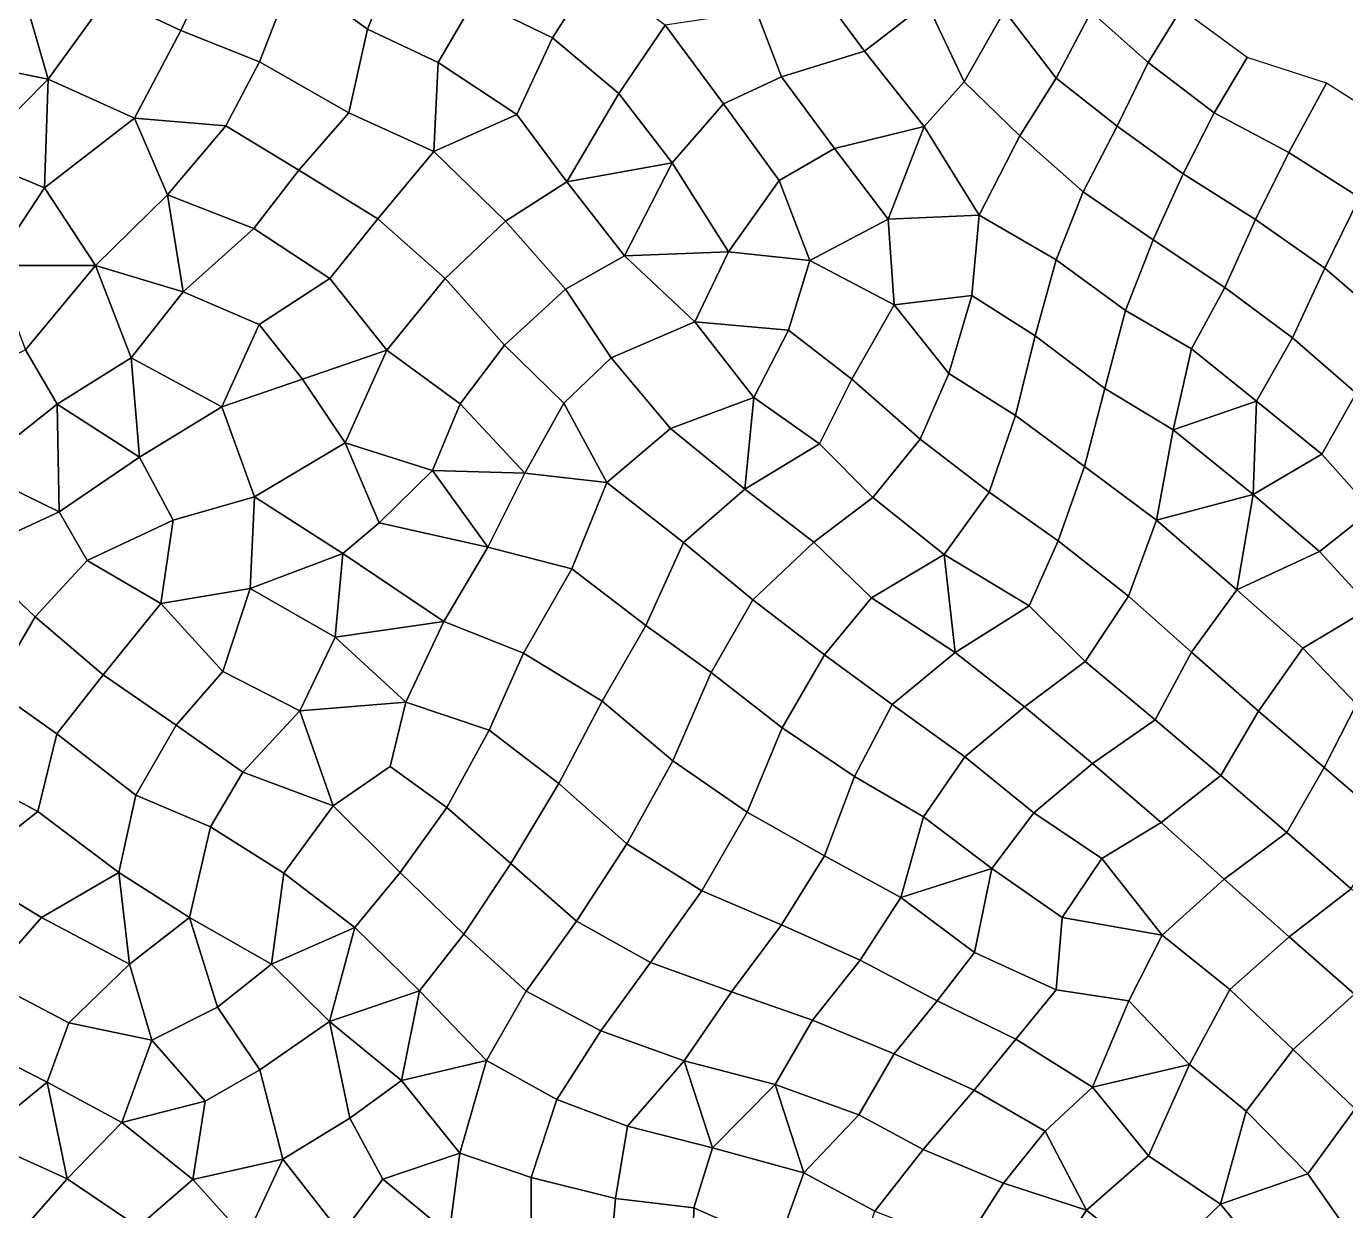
# Model space of a CAD drawing. Extents: x 727294 to 731543, y 8575035 to 8579824.
# Drawn here: x 730598.2 to 730912.8, y 8577191.3 to 8577473.7 of the extents above; entities that cross this region are included whole.
import ezdxf

# ---------------------------------------------------------------- set-up
doc = ezdxf.new("R2010")
doc.units = 0
for name, color, linetype in [('MESH_BOUND', 25, 'CONTINUOUS'), ('MESH_ELEMS', 250, 'CONTINUOUS'), ('MESH_NODES', 18, 'CONTINUOUS')]:
    doc.layers.add(name, color=color, linetype=linetype)

msp = doc.modelspace()

# ---------------------------------------------------------------- linework, layer by layer
at = {"layer": 'MESH_BOUND', "color": 25}
for points in [[(730889.33, 8577466.29, 38.17), (730873.57, 8577477.85, 38.17)], [(730908.21, 8577460.16, 38.17), (730889.33, 8577466.29, 38.17)], [(730925.06, 8577449.43, 38.17), (730908.21, 8577460.16, 38.17)]]:
    msp.add_polyline3d(points, dxfattribs=at)
at = {"layer": 'MESH_ELEMS', "color": 179}
for points in [[(730617.66, 8577480.92, 32.22), (730634.97, 8577472.72, 32.47), (730644.68, 8577493.07, 32.83), (730626.2, 8577501.57, 32.5)], [(730661.76, 8577485.95, 33.1), (730679.49, 8577473.06, 32.9), (730687.25, 8577491.9, 33.16), (730670.1, 8577502.89, 33.24)], [(730723.59, 8577471.01, 35.1), (730733.52, 8577486.4, 35.29), (730713.28, 8577497.35, 34.7), (730705.06, 8577480.07, 33)], [(730812.92, 8577479.29, 37.87), (730800.53, 8577496.09, 35.47), (730786.62, 8577483.35, 35.27), (730798.01, 8577467.81, 35.13)], [(730653.75, 8577465.26, 32.56), (730661.76, 8577485.95, 33.1), (730644.68, 8577493.07, 32.83), (730634.97, 8577472.72, 32.47)], [(730705.06, 8577480.07, 33), (730687.25, 8577491.9, 33.16), (730679.49, 8577473.06, 32.9), (730696.37, 8577465.08, 32.91)], [(730852.08, 8577477.24, 38.17), (730865.72, 8577465.1, 38.17), (730873.57, 8577477.85, 38.17), (730861.26, 8577493.53, 38.17)], [(730596.18, 8577485.97, 32.18), (730578.46, 8577466.14, 31.85), (730603.31, 8577461.17, 32.37), (730596.18, 8577485.97, 32.18)], [(730617.66, 8577480.92, 32.22), (730596.18, 8577485.97, 32.18), (730603.31, 8577461.17, 32.37), (730617.66, 8577480.92, 32.22)], [(730679.49, 8577473.06, 32.9), (730661.76, 8577485.95, 33.1), (730653.75, 8577465.26, 32.56), (730675.04, 8577453.09, 32.97)], [(730750.48, 8577474.04, 35.17), (730733.52, 8577486.4, 35.29), (730723.59, 8577471.01, 35.1), (730739.47, 8577457.72, 35.15)], [(730786.62, 8577483.35, 35.27), (730772.3, 8577477.31, 35.2), (730778.24, 8577461.66, 35.16), (730798.01, 8577467.81, 35.13)], [(730623.96, 8577451.85, 32.35), (730634.97, 8577472.72, 32.47), (730617.66, 8577480.92, 32.22), (730603.31, 8577461.17, 32.37)], [(730723.59, 8577471.01, 35.1), (730705.06, 8577480.07, 33), (730696.37, 8577465.08, 32.91), (730715.14, 8577452.69, 33.18)], [(730798.01, 8577467.81, 35.13), (730812.27, 8577449.82, 35.07), (730821.83, 8577460.5, 35.07), (730812.92, 8577479.29, 37.87)], [(730821.83, 8577460.5, 35.07), (730831.45, 8577477.42, 38.17), (730812.92, 8577479.29, 37.87), (730821.83, 8577460.5, 35.07)], [(730764.44, 8577455.26, 35.16), (730778.24, 8577461.66, 35.16), (730772.3, 8577477.31, 35.2), (730750.48, 8577474.04, 35.17)], [(730821.83, 8577460.5, 35.07), (730835.09, 8577447.6, 35.51), (730843.78, 8577461.36, 38.17), (730831.45, 8577477.42, 38.17)], [(730831.45, 8577477.42, 38.17), (730843.78, 8577461.36, 38.17), (730852.08, 8577477.24, 38.17), (730831.45, 8577477.42, 38.17)], [(730843.78, 8577461.36, 38.17), (730858.33, 8577449.9, 38.17), (730865.72, 8577465.1, 38.17), (730852.08, 8577477.24, 38.17)], [(730865.72, 8577465.1, 38.17), (730881.42, 8577453.14, 38.17), (730889.33, 8577466.29, 38.17), (730873.57, 8577477.85, 38.17)], [(730645.69, 8577450.02, 32.17), (730653.75, 8577465.26, 32.56), (730634.97, 8577472.72, 32.47), (730623.96, 8577451.85, 32.35)], [(730675.04, 8577453.09, 32.97), (730695.3, 8577443.86, 32.86), (730696.37, 8577465.08, 32.91), (730679.49, 8577473.06, 32.9)], [(730739.47, 8577457.72, 35.15), (730752.14, 8577441.16, 35.15), (730764.44, 8577455.26, 35.16), (730750.48, 8577474.04, 35.17)], [(730715.14, 8577452.69, 33.18), (730727.05, 8577436.67, 34.2), (730739.47, 8577457.72, 35.15), (730723.59, 8577471.01, 35.1)], [(730798.01, 8577467.81, 35.13), (730778.24, 8577461.66, 35.16), (730790.86, 8577444.6, 35.07), (730812.27, 8577449.82, 35.07)], [(730889.33, 8577466.29, 38.17), (730881.42, 8577453.14, 38.17), (730899.22, 8577443.61, 38.17), (730908.21, 8577460.16, 38.17)], [(730603.31, 8577461.17, 32.37), (730578.46, 8577466.14, 31.85), (730584.88, 8577442.52, 31.58), (730603.31, 8577461.17, 32.37)], [(730663.14, 8577439.44, 32.74), (730675.04, 8577453.09, 32.97), (730653.75, 8577465.26, 32.56), (730645.69, 8577450.02, 32.17)], [(730715.14, 8577452.69, 33.18), (730696.37, 8577465.08, 32.91), (730695.3, 8577443.86, 32.86), (730715.14, 8577452.69, 33.18)], [(730881.42, 8577453.14, 38.17), (730865.72, 8577465.1, 38.17), (730858.33, 8577449.9, 38.17), (730874, 8577438.55, 38.17)], [(730602.5, 8577435.25, 32.44), (730603.31, 8577461.17, 32.37), (730584.88, 8577442.52, 31.58), (730602.5, 8577435.25, 32.44)], [(730603.31, 8577461.17, 32.37), (730602.5, 8577435.25, 32.44), (730623.96, 8577451.85, 32.35), (730603.31, 8577461.17, 32.37)], [(730777.67, 8577436.96, 35.14), (730790.86, 8577444.6, 35.07), (730778.24, 8577461.66, 35.16), (730764.44, 8577455.26, 35.16)], [(730812.27, 8577449.82, 35.07), (730825.41, 8577428.7, 35.46), (730835.09, 8577447.6, 35.51), (730821.83, 8577460.5, 35.07)], [(730858.33, 8577449.9, 38.17), (730843.78, 8577461.36, 38.17), (730835.09, 8577447.6, 35.51), (730850.16, 8577434.27, 35.46)], [(730925.06, 8577449.43, 38.17), (730908.21, 8577460.16, 38.17), (730899.22, 8577443.61, 38.17), (730916.07, 8577432.93, 38.17)], [(730752.14, 8577441.16, 35.15), (730739.47, 8577457.72, 35.15), (730727.05, 8577436.67, 34.2), (730752.14, 8577441.16, 35.15)], [(730777.67, 8577436.96, 35.14), (730764.44, 8577455.26, 35.16), (730752.14, 8577441.16, 35.15), (730765.59, 8577419.99, 35.11)], [(730631.77, 8577433.56, 31.88), (730623.96, 8577451.85, 32.35), (730602.5, 8577435.25, 32.44), (730614.62, 8577416.73, 32.35)], [(730623.96, 8577451.85, 32.35), (730631.77, 8577433.56, 31.88), (730645.69, 8577450.02, 32.17), (730623.96, 8577451.85, 32.35)], [(730681.95, 8577427.84, 32.77), (730695.3, 8577443.86, 32.86), (730675.04, 8577453.09, 32.97), (730663.14, 8577439.44, 32.74)], [(730715.14, 8577452.69, 33.18), (730695.3, 8577443.86, 32.86), (730712.45, 8577427.25, 32.73), (730727.05, 8577436.67, 34.2)], [(730899.22, 8577443.61, 38.17), (730881.42, 8577453.14, 38.17), (730874, 8577438.55, 38.17), (730891.32, 8577427.63, 38.17)], [(730652.41, 8577425.51, 32.28), (730663.14, 8577439.44, 32.74), (730645.69, 8577450.02, 32.17), (730631.77, 8577433.56, 31.88)], [(730790.86, 8577444.6, 35.07), (730803.65, 8577427.71, 34.95), (730812.27, 8577449.82, 35.07), (730790.86, 8577444.6, 35.07)], [(730803.65, 8577427.71, 34.95), (730825.41, 8577428.7, 35.46), (730812.27, 8577449.82, 35.07), (730803.65, 8577427.71, 34.95)], [(730825.41, 8577428.7, 35.46), (730843.77, 8577418.06, 35.37), (730850.16, 8577434.27, 35.46), (730835.09, 8577447.6, 35.51)], [(730874, 8577438.55, 38.17), (730858.33, 8577449.9, 38.17), (730850.16, 8577434.27, 35.46), (730866.92, 8577422.84, 35.24)], [(730790.86, 8577444.6, 35.07), (730777.67, 8577436.96, 35.14), (730785.02, 8577417.92, 35.07), (730803.65, 8577427.71, 34.95)], [(730590.19, 8577416.72, 32.55), (730602.5, 8577435.25, 32.44), (730584.88, 8577442.52, 31.58), (730571.57, 8577426.34, 32.25)], [(730698.02, 8577413.59, 32.58), (730712.45, 8577427.25, 32.73), (730695.3, 8577443.86, 32.86), (730681.95, 8577427.84, 32.77)], [(730727.05, 8577436.67, 34.2), (730740.77, 8577418.97, 35.08), (730752.14, 8577441.16, 35.15), (730727.05, 8577436.67, 34.2)], [(730765.59, 8577419.99, 35.11), (730752.14, 8577441.16, 35.15), (730740.77, 8577418.97, 35.08), (730765.59, 8577419.99, 35.11)], [(730891.32, 8577427.63, 38.17), (730907.83, 8577416.06, 38.17), (730916.07, 8577432.93, 38.17), (730899.22, 8577443.61, 38.17)], [(730670.55, 8577413.61, 32.44), (730681.95, 8577427.84, 32.77), (730663.14, 8577439.44, 32.74), (730652.41, 8577425.51, 32.28)], [(730866.92, 8577422.84, 35.24), (730883.99, 8577411.42, 36.21), (730891.32, 8577427.63, 38.17), (730874, 8577438.55, 38.17)], [(730602.5, 8577435.25, 32.44), (730590.19, 8577416.72, 32.55), (730614.62, 8577416.73, 32.35), (730602.5, 8577435.25, 32.44)], [(730726.69, 8577411.04, 32), (730740.77, 8577418.97, 35.08), (730727.05, 8577436.67, 34.2), (730712.45, 8577427.25, 32.73)], [(730785.02, 8577417.92, 35.07), (730777.67, 8577436.96, 35.14), (730765.59, 8577419.99, 35.11), (730785.02, 8577417.92, 35.07)], [(730614.62, 8577416.73, 32.35), (730635.56, 8577410.44, 32.3), (730631.77, 8577433.56, 31.88), (730614.62, 8577416.73, 32.35)], [(730652.41, 8577425.51, 32.28), (730631.77, 8577433.56, 31.88), (730635.56, 8577410.44, 32.3), (730652.41, 8577425.51, 32.28)], [(730866.92, 8577422.84, 35.24), (730850.16, 8577434.27, 35.46), (730843.77, 8577418.06, 35.37), (730860.26, 8577405.95, 35.09)], [(730931.26, 8577420.04, 38.17), (730916.07, 8577432.93, 38.17), (730907.83, 8577416.06, 38.17), (730922.94, 8577403.03, 38.17)], [(730803.65, 8577427.71, 34.95), (730805.11, 8577407.28, 35.49), (730823.64, 8577409.57, 35.2), (730825.41, 8577428.7, 35.46)], [(730823.64, 8577409.57, 35.2), (730838.78, 8577399.93, 35.11), (730843.77, 8577418.06, 35.37), (730825.41, 8577428.7, 35.46)], [(730653.65, 8577402.64, 32.52), (730670.55, 8577413.61, 32.44), (730652.41, 8577425.51, 32.28), (730635.56, 8577410.44, 32.3)], [(730670.55, 8577413.61, 32.44), (730684.11, 8577396.51, 32.2), (730698.02, 8577413.59, 32.58), (730681.95, 8577427.84, 32.77)], [(730698.02, 8577413.59, 32.58), (730712.19, 8577397.7, 31.9), (730726.69, 8577411.04, 32), (730712.45, 8577427.25, 32.73)], [(730785.02, 8577417.92, 35.07), (730805.11, 8577407.28, 35.49), (730803.65, 8577427.71, 34.95), (730785.02, 8577417.92, 35.07)], [(730907.83, 8577416.06, 38.17), (730891.32, 8577427.63, 38.17), (730883.99, 8577411.42, 36.21), (730900.09, 8577399.42, 37.88)], [(730883.99, 8577411.42, 36.21), (730866.92, 8577422.84, 35.24), (730860.26, 8577405.95, 35.09), (730876.04, 8577396.83, 35.01)], [(730765.59, 8577419.99, 35.11), (730740.77, 8577418.97, 35.08), (730757.61, 8577403.25, 34.36), (730765.59, 8577419.99, 35.11)], [(730779.9, 8577401.23, 35.17), (730785.02, 8577417.92, 35.07), (730765.59, 8577419.99, 35.11), (730757.61, 8577403.25, 34.36)], [(730590.19, 8577416.72, 32.55), (730597.96, 8577396.55, 32.57), (730614.62, 8577416.73, 32.35), (730590.19, 8577416.72, 32.55)], [(730623.13, 8577394.65, 32.14), (730614.62, 8577416.73, 32.35), (730597.96, 8577396.55, 32.57), (730605.52, 8577383.59, 32.28)], [(730623.13, 8577394.65, 32.14), (730635.56, 8577410.44, 32.3), (730614.62, 8577416.73, 32.35), (730623.13, 8577394.65, 32.14)], [(730740.77, 8577418.97, 35.08), (730726.69, 8577411.04, 32), (730737.61, 8577394.69, 31.4), (730757.61, 8577403.25, 34.36)], [(730805.11, 8577407.28, 35.49), (730785.02, 8577417.92, 35.07), (730779.9, 8577401.23, 35.17), (730795, 8577389.56, 35.4)], [(730860.26, 8577405.95, 35.09), (730843.77, 8577418.06, 35.37), (730838.78, 8577399.93, 35.11), (730855.38, 8577387.35, 34.98)], [(730922.94, 8577403.03, 38.17), (730907.83, 8577416.06, 38.17), (730900.09, 8577399.42, 37.88), (730915.26, 8577386.27, 37.23)], [(730670.55, 8577413.61, 32.44), (730653.65, 8577402.64, 32.52), (730664, 8577389.61, 32.07), (730684.11, 8577396.51, 32.2)], [(730684.11, 8577396.51, 32.2), (730701.6, 8577383.66, 31.97), (730712.19, 8577397.7, 31.9), (730698.02, 8577413.59, 32.58)], [(730644.75, 8577383, 32.26), (730653.65, 8577402.64, 32.52), (730635.56, 8577410.44, 32.3), (730623.13, 8577394.65, 32.14)], [(730737.61, 8577394.69, 31.4), (730726.69, 8577411.04, 32), (730712.19, 8577397.7, 31.9), (730726.31, 8577383.86, 31.38)], [(730818.17, 8577390.91, 35.39), (730823.64, 8577409.57, 35.2), (730805.11, 8577407.28, 35.49), (730818.17, 8577390.91, 35.39)], [(730838.78, 8577399.93, 35.11), (730823.64, 8577409.57, 35.2), (730818.17, 8577390.91, 35.39), (730834.04, 8577380.89, 35.13)], [(730900.09, 8577399.42, 37.88), (730883.99, 8577411.42, 36.21), (730876.04, 8577396.83, 35.01), (730891.56, 8577384.3, 34.92)], [(730795, 8577389.56, 35.4), (730811.29, 8577375.28, 35.21), (730818.17, 8577390.91, 35.39), (730805.11, 8577407.28, 35.49)], [(730876.04, 8577396.83, 35.01), (730860.26, 8577405.95, 35.09), (730855.38, 8577387.35, 34.98), (730871.62, 8577377.52, 35.02)], [(730653.65, 8577402.64, 32.52), (730644.75, 8577383, 32.26), (730664, 8577389.61, 32.07), (730653.65, 8577402.64, 32.52)], [(730751.73, 8577377.84, 31.58), (730771.66, 8577385.23, 32.22), (730757.61, 8577403.25, 34.36), (730737.61, 8577394.69, 31.4)], [(730757.61, 8577403.25, 34.36), (730771.66, 8577385.23, 32.22), (730779.9, 8577401.23, 35.17), (730757.61, 8577403.25, 34.36)], [(730771.66, 8577385.23, 32.22), (730787.27, 8577374.15, 32.7), (730795, 8577389.56, 35.4), (730779.9, 8577401.23, 35.17)], [(730701.6, 8577383.66, 31.97), (730717.03, 8577367.18, 31.2), (730726.31, 8577383.86, 31.38), (730712.19, 8577397.7, 31.9)], [(730834.04, 8577380.89, 35.13), (730850.54, 8577368.76, 35.01), (730855.38, 8577387.35, 34.98), (730838.78, 8577399.93, 35.11)], [(730891.56, 8577384.3, 34.92), (730907.09, 8577371.68, 34.94), (730915.26, 8577386.27, 37.23), (730900.09, 8577399.42, 37.88)], [(730605.52, 8577383.59, 32.28), (730597.96, 8577396.55, 32.57), (730581.9, 8577388.45, 32.39), (730585.62, 8577367.86, 32.17)], [(730625.09, 8577370.96, 32.15), (730623.13, 8577394.65, 32.14), (730605.52, 8577383.59, 32.28), (730625.09, 8577370.96, 32.15)], [(730644.75, 8577383, 32.26), (730623.13, 8577394.65, 32.14), (730625.09, 8577370.96, 32.15), (730644.75, 8577383, 32.26)], [(730674.21, 8577374.4, 32.23), (730684.11, 8577396.51, 32.2), (730664, 8577389.61, 32.07), (730674.21, 8577374.4, 32.23)], [(730674.21, 8577374.4, 32.23), (730694.97, 8577367.83, 31.9), (730701.6, 8577383.66, 31.97), (730684.11, 8577396.51, 32.2)], [(730726.31, 8577383.86, 31.38), (730736.6, 8577364.96, 31.39), (730751.73, 8577377.84, 31.58), (730737.61, 8577394.69, 31.4)], [(730876.04, 8577396.83, 35.01), (730871.62, 8577377.52, 35.02), (730891.56, 8577384.3, 34.92), (730876.04, 8577396.83, 35.01)], [(730834.04, 8577380.89, 35.13), (730818.17, 8577390.91, 35.39), (730811.29, 8577375.28, 35.21), (730827.74, 8577362.61, 34.89)], [(730652.54, 8577361.5, 32.32), (730674.21, 8577374.4, 32.23), (730664, 8577389.61, 32.07), (730644.75, 8577383, 32.26)], [(730787.27, 8577374.15, 32.7), (730800.01, 8577361.39, 32.6), (730811.29, 8577375.28, 35.21), (730795, 8577389.56, 35.4)], [(730769.47, 8577363.34, 32.11), (730771.66, 8577385.23, 32.22), (730751.73, 8577377.84, 31.58), (730769.47, 8577363.34, 32.11)], [(730787.27, 8577374.15, 32.7), (730771.66, 8577385.23, 32.22), (730769.47, 8577363.34, 32.11), (730787.27, 8577374.15, 32.7)], [(730871.62, 8577377.52, 35.02), (730855.38, 8577387.35, 34.98), (730850.54, 8577368.76, 35.01), (730867.67, 8577355.98, 35.15)], [(730907.09, 8577371.68, 34.94), (730919.06, 8577358.34, 35.37), (730930.25, 8577371.81, 36.46), (730915.26, 8577386.27, 37.23)], [(730605.98, 8577357.96, 32.25), (730605.52, 8577383.59, 32.28), (730585.62, 8577367.86, 32.17), (730605.98, 8577357.96, 32.25)], [(730605.52, 8577383.59, 32.28), (730605.98, 8577357.96, 32.25), (730625.09, 8577370.96, 32.15), (730605.52, 8577383.59, 32.28)], [(730625.09, 8577370.96, 32.15), (730633.19, 8577355.97, 32.25), (730652.54, 8577361.5, 32.32), (730644.75, 8577383, 32.26)], [(730717.03, 8577367.18, 31.2), (730701.6, 8577383.66, 31.97), (730694.97, 8577367.83, 31.9), (730717.03, 8577367.18, 31.2)], [(730717.03, 8577367.18, 31.2), (730736.6, 8577364.96, 31.39), (730726.31, 8577383.86, 31.38), (730717.03, 8577367.18, 31.2)], [(730891.56, 8577384.3, 34.92), (730871.62, 8577377.52, 35.02), (730890.72, 8577362.11, 34.8), (730891.56, 8577384.3, 34.92)], [(730890.72, 8577362.11, 34.8), (730907.09, 8577371.68, 34.94), (730891.56, 8577384.3, 34.92), (730890.72, 8577362.11, 34.8)], [(730850.54, 8577368.76, 35.01), (730834.04, 8577380.89, 35.13), (730827.74, 8577362.61, 34.89), (730844.25, 8577351.01, 34.79)], [(730754.88, 8577350.64, 31.94), (730769.47, 8577363.34, 32.11), (730751.73, 8577377.84, 31.58), (730736.6, 8577364.96, 31.39)], [(730827.74, 8577362.61, 34.89), (730811.29, 8577375.28, 35.21), (730800.01, 8577361.39, 32.6), (730817.02, 8577347.75, 32.54)], [(730871.62, 8577377.52, 35.02), (730867.67, 8577355.98, 35.15), (730890.72, 8577362.11, 34.8), (730871.62, 8577377.52, 35.02)], [(730682.32, 8577355.3, 32.23), (730674.21, 8577374.4, 32.23), (730652.54, 8577361.5, 32.32), (730673.64, 8577348.01, 32.58)], [(730674.21, 8577374.4, 32.23), (730682.32, 8577355.3, 32.23), (730694.97, 8577367.83, 31.9), (730674.21, 8577374.4, 32.23)], [(730787.27, 8577374.15, 32.7), (730769.47, 8577363.34, 32.11), (730785.93, 8577350.71, 32.52), (730800.01, 8577361.39, 32.6)], [(730633.19, 8577355.97, 32.25), (730625.09, 8577370.96, 32.15), (730605.98, 8577357.96, 32.25), (730612.68, 8577346.29, 32.25)], [(730844.25, 8577351.01, 34.79), (730860.99, 8577337.86, 34.73), (730867.67, 8577355.98, 35.15), (730850.54, 8577368.76, 35.01)], [(730906.59, 8577348.45, 35.32), (730919.06, 8577358.34, 35.37), (730907.09, 8577371.68, 34.94), (730890.72, 8577362.11, 34.8)], [(730585.62, 8577367.86, 32.17), (730584.32, 8577347.92, 32.05), (730605.98, 8577357.96, 32.25), (730585.62, 8577367.86, 32.17)], [(730682.32, 8577355.3, 32.23), (730708.18, 8577349.49, 31.41), (730694.97, 8577367.83, 31.9), (730682.32, 8577355.3, 32.23)], [(730708.18, 8577349.49, 31.41), (730717.03, 8577367.18, 31.2), (730694.97, 8577367.83, 31.9), (730708.18, 8577349.49, 31.41)], [(730717.03, 8577367.18, 31.2), (730708.18, 8577349.49, 31.41), (730728.21, 8577344.31, 31.46), (730736.6, 8577364.96, 31.39)], [(730728.21, 8577344.31, 31.46), (730745.85, 8577330.83, 32.24), (730754.88, 8577350.64, 31.94), (730736.6, 8577364.96, 31.39)], [(730771.42, 8577336.96, 32.47), (730785.93, 8577350.71, 32.52), (730769.47, 8577363.34, 32.11), (730754.88, 8577350.64, 31.94)], [(730817.02, 8577347.75, 32.54), (730837.28, 8577335.5, 32.64), (730844.25, 8577351.01, 34.79), (730827.74, 8577362.61, 34.89)], [(730633.19, 8577355.97, 32.25), (730630.21, 8577336.07, 32.3), (730651.53, 8577339.66, 32.47), (730652.54, 8577361.5, 32.32)], [(730652.54, 8577361.5, 32.32), (730651.53, 8577339.66, 32.47), (730673.64, 8577348.01, 32.58), (730652.54, 8577361.5, 32.32)], [(730800.01, 8577361.39, 32.6), (730785.93, 8577350.71, 32.52), (730799.73, 8577337.43, 32.62), (730817.02, 8577347.75, 32.54)], [(730890.72, 8577362.11, 34.8), (730867.67, 8577355.98, 35.15), (730886.87, 8577339.33, 34.32), (730890.72, 8577362.11, 34.8)], [(730890.72, 8577362.11, 34.8), (730886.87, 8577339.33, 34.32), (730906.59, 8577348.45, 35.32), (730890.72, 8577362.11, 34.8)], [(730584.32, 8577347.92, 32.05), (730600.26, 8577332.91, 32.22), (730612.68, 8577346.29, 32.25), (730605.98, 8577357.96, 32.25)], [(730919.06, 8577358.34, 35.37), (730906.59, 8577348.45, 35.32), (730918.77, 8577335.08, 35.82), (730934.46, 8577344.42, 35.8)], [(730633.19, 8577355.97, 32.25), (730612.68, 8577346.29, 32.25), (730630.21, 8577336.07, 32.3), (730633.19, 8577355.97, 32.25)], [(730682.32, 8577355.3, 32.23), (730673.64, 8577348.01, 32.58), (730697.68, 8577331.75, 32.67), (730708.18, 8577349.49, 31.41)], [(730860.99, 8577337.86, 34.73), (730876.06, 8577324.49, 35.18), (730886.87, 8577339.33, 34.32), (730867.67, 8577355.98, 35.15)], [(730745.85, 8577330.83, 32.24), (730761.48, 8577319.58, 32.66), (730771.42, 8577336.96, 32.47), (730754.88, 8577350.64, 31.94)], [(730785.93, 8577350.71, 32.52), (730771.42, 8577336.96, 32.47), (730788.53, 8577323.85, 32.67), (730799.73, 8577337.43, 32.62)], [(730837.28, 8577335.5, 32.64), (730850.69, 8577322.21, 32.87), (730860.99, 8577337.86, 34.73), (730844.25, 8577351.01, 34.79)], [(730600.26, 8577332.91, 32.22), (730584.32, 8577347.92, 32.05), (730570.78, 8577331.72, 32.05), (730590.21, 8577315.73, 32.2)], [(730651.53, 8577339.66, 32.47), (730671.83, 8577328.05, 32.58), (730673.64, 8577348.01, 32.58), (730651.53, 8577339.66, 32.47)], [(730673.64, 8577348.01, 32.58), (730671.83, 8577328.05, 32.58), (730697.68, 8577331.75, 32.67), (730673.64, 8577348.01, 32.58)], [(730716.74, 8577324.2, 32.74), (730728.21, 8577344.31, 31.46), (730708.18, 8577349.49, 31.41), (730697.68, 8577331.75, 32.67)], [(730819.67, 8577324.41, 32.43), (730817.02, 8577347.75, 32.54), (730799.73, 8577337.43, 32.62), (730819.67, 8577324.41, 32.43)], [(730819.67, 8577324.41, 32.43), (730837.28, 8577335.5, 32.64), (730817.02, 8577347.75, 32.54), (730819.67, 8577324.41, 32.43)], [(730902.54, 8577325.45, 35.7), (730918.77, 8577335.08, 35.82), (730906.59, 8577348.45, 35.32), (730886.87, 8577339.33, 34.32)], [(730600.26, 8577332.91, 32.22), (730616.5, 8577319.08, 32.22), (730630.21, 8577336.07, 32.3), (730612.68, 8577346.29, 32.25)], [(730745.85, 8577330.83, 32.24), (730728.21, 8577344.31, 31.46), (730716.74, 8577324.2, 32.74), (730735.49, 8577312.75, 32.67)], [(730630.21, 8577336.07, 32.3), (730644.98, 8577319.85, 32.28), (730651.53, 8577339.66, 32.47), (730630.21, 8577336.07, 32.3)], [(730671.83, 8577328.05, 32.58), (730651.53, 8577339.66, 32.47), (730644.98, 8577319.85, 32.28), (730663.36, 8577310.47, 32.46)], [(730804.61, 8577311.95, 32.46), (730819.67, 8577324.41, 32.43), (730799.73, 8577337.43, 32.62), (730788.53, 8577323.85, 32.67)], [(730876.06, 8577324.49, 35.18), (730860.99, 8577337.86, 34.73), (730850.69, 8577322.21, 32.87), (730867.34, 8577308.31, 32.97)], [(730902.54, 8577325.45, 35.7), (730886.87, 8577339.33, 34.32), (730876.06, 8577324.49, 35.18), (730891.98, 8577310.42, 35.84)], [(730616.5, 8577319.08, 32.22), (730633.84, 8577307.02, 32.3), (730644.98, 8577319.85, 32.28), (730630.21, 8577336.07, 32.3)], [(730788.53, 8577323.85, 32.67), (730771.42, 8577336.96, 32.47), (730761.48, 8577319.58, 32.66), (730778.37, 8577306.44, 32.77)], [(730836.2, 8577311.46, 32.83), (730850.69, 8577322.21, 32.87), (730837.28, 8577335.5, 32.64), (730819.67, 8577324.41, 32.43)], [(730915.41, 8577312.06, 35.89), (730934.42, 8577321.52, 35.9), (730918.77, 8577335.08, 35.82), (730902.54, 8577325.45, 35.7)], [(730590.21, 8577315.73, 32.2), (730605.42, 8577305.01, 32.23), (730616.5, 8577319.08, 32.22), (730600.26, 8577332.91, 32.22)], [(730671.83, 8577328.05, 32.58), (730688.64, 8577312.56, 32.66), (730697.68, 8577331.75, 32.67), (730671.83, 8577328.05, 32.58)], [(730708.49, 8577305.83, 32.7), (730716.74, 8577324.2, 32.74), (730697.68, 8577331.75, 32.67), (730688.64, 8577312.56, 32.66)], [(730663.36, 8577310.47, 32.46), (730688.64, 8577312.56, 32.66), (730671.83, 8577328.05, 32.58), (730663.36, 8577310.47, 32.46)], [(730761.48, 8577319.58, 32.66), (730745.85, 8577330.83, 32.24), (730735.49, 8577312.75, 32.67), (730752.29, 8577298.58, 32.72)], [(730915.41, 8577312.06, 35.89), (730902.54, 8577325.45, 35.7), (730891.98, 8577310.42, 35.84), (730907.66, 8577296.92, 35.87)], [(730735.49, 8577312.75, 32.67), (730716.74, 8577324.2, 32.74), (730708.49, 8577305.83, 32.7), (730725.13, 8577293.17, 32.69)], [(730778.37, 8577306.44, 32.77), (730795.64, 8577294.83, 32.69), (730804.61, 8577311.95, 32.46), (730788.53, 8577323.85, 32.67)], [(730819.67, 8577324.41, 32.43), (730804.61, 8577311.95, 32.46), (730821.97, 8577299.53, 32.38), (730836.2, 8577311.46, 32.83)], [(730852.4, 8577297.9, 32.97), (730867.34, 8577308.31, 32.97), (730850.69, 8577322.21, 32.87), (730836.2, 8577311.46, 32.83)], [(730867.34, 8577308.31, 32.97), (730882.99, 8577295.07, 32.94), (730891.98, 8577310.42, 35.84), (730876.06, 8577324.49, 35.18)], [(730624.22, 8577290.36, 32.29), (730633.84, 8577307.02, 32.3), (730616.5, 8577319.08, 32.22), (730605.42, 8577305.01, 32.23)], [(730644.98, 8577319.85, 32.28), (730633.84, 8577307.02, 32.3), (730649.8, 8577295.8, 32.37), (730663.36, 8577310.47, 32.46)], [(730752.29, 8577298.58, 32.72), (730770.05, 8577286.3, 32.75), (730778.37, 8577306.44, 32.77), (730761.48, 8577319.58, 32.66)], [(730605.42, 8577305.01, 32.23), (730590.21, 8577315.73, 32.2), (730582.61, 8577296.18, 32.32), (730600.89, 8577286.42, 32.29)], [(730684.95, 8577297.16, 32.59), (730688.64, 8577312.56, 32.66), (730663.36, 8577310.47, 32.46), (730671.28, 8577287.78, 32.44)], [(730708.49, 8577305.83, 32.7), (730688.64, 8577312.56, 32.66), (730684.95, 8577297.16, 32.59), (730698.45, 8577287.41, 32.65)], [(730752.29, 8577298.58, 32.72), (730735.49, 8577312.75, 32.67), (730725.13, 8577293.17, 32.69), (730741.34, 8577278.76, 32.71)], [(730934.02, 8577299.02, 35.79), (730915.41, 8577312.06, 35.89), (730907.66, 8577296.92, 35.87), (730923.19, 8577283.56, 35.82)], [(730671.28, 8577287.78, 32.44), (730663.36, 8577310.47, 32.46), (730649.8, 8577295.8, 32.37), (730671.28, 8577287.78, 32.44)], [(730795.64, 8577294.83, 32.69), (730812.12, 8577285.21, 32.66), (730821.97, 8577299.53, 32.38), (730804.61, 8577311.95, 32.46)], [(730836.2, 8577311.46, 32.83), (730821.97, 8577299.53, 32.38), (730838.39, 8577286.17, 32.74), (730852.4, 8577297.9, 32.97)], [(730882.99, 8577295.07, 32.94), (730898.74, 8577281.47, 32.66), (730907.66, 8577296.92, 35.87), (730891.98, 8577310.42, 35.84)], [(730633.84, 8577307.02, 32.3), (730624.22, 8577290.36, 32.29), (730642.03, 8577282.76, 32.41), (730649.8, 8577295.8, 32.37)], [(730698.45, 8577287.41, 32.65), (730713.67, 8577274.05, 32.68), (730725.13, 8577293.17, 32.69), (730708.49, 8577305.83, 32.7)], [(730795.64, 8577294.83, 32.69), (730778.37, 8577306.44, 32.77), (730770.05, 8577286.3, 32.75), (730788.48, 8577275.91, 32.66)], [(730868.76, 8577283.81, 32.97), (730882.99, 8577295.07, 32.94), (730867.34, 8577308.31, 32.97), (730852.4, 8577297.9, 32.97)], [(730624.22, 8577290.36, 32.29), (730605.42, 8577305.01, 32.23), (730600.89, 8577286.42, 32.29), (730620.19, 8577271.94, 32.38)], [(730812.12, 8577285.21, 32.66), (730828.42, 8577272.9, 32.44), (730838.39, 8577286.17, 32.74), (730821.97, 8577299.53, 32.38)], [(730698.45, 8577287.41, 32.65), (730684.95, 8577297.16, 32.59), (730671.28, 8577287.78, 32.44), (730687.31, 8577271.9, 32.55)], [(730741.34, 8577278.76, 32.71), (730759.26, 8577267.55, 32.74), (730770.05, 8577286.3, 32.75), (730752.29, 8577298.58, 32.72)], [(730854.61, 8577275.25, 32.87), (730868.76, 8577283.81, 32.97), (730852.4, 8577297.9, 32.97), (730838.39, 8577286.17, 32.74)], [(730898.74, 8577281.47, 32.66), (730914.09, 8577267.98, 32.44), (730923.19, 8577283.56, 35.82), (730907.66, 8577296.92, 35.87)], [(730582.61, 8577296.18, 32.32), (730565.56, 8577285.18, 32.43), (730583.19, 8577272.45, 32.46), (730600.89, 8577286.42, 32.29)], [(730659.54, 8577271.73, 32.47), (730671.28, 8577287.78, 32.44), (730649.8, 8577295.8, 32.37), (730642.03, 8577282.76, 32.41)], [(730713.67, 8577274.05, 32.68), (730729.34, 8577260.26, 32.7), (730741.34, 8577278.76, 32.71), (730725.13, 8577293.17, 32.69)], [(730788.48, 8577275.91, 32.66), (730806.74, 8577265.92, 32.54), (730812.12, 8577285.21, 32.66), (730795.64, 8577294.83, 32.69)], [(730883.84, 8577270.3, 32.65), (730898.74, 8577281.47, 32.66), (730882.99, 8577295.07, 32.94), (730868.76, 8577283.81, 32.97)], [(730642.03, 8577282.76, 32.41), (730624.22, 8577290.36, 32.29), (730620.19, 8577271.94, 32.38), (730637.05, 8577261.21, 32.57)], [(730687.31, 8577271.9, 32.55), (730671.28, 8577287.78, 32.44), (730659.54, 8577271.73, 32.47), (730676.47, 8577258.82, 32.63)], [(730687.31, 8577271.9, 32.55), (730702.5, 8577257.21, 32.68), (730713.67, 8577274.05, 32.68), (730698.45, 8577287.41, 32.65)], [(730601.78, 8577261.16, 32.42), (730620.19, 8577271.94, 32.38), (730600.89, 8577286.42, 32.29), (730583.19, 8577272.45, 32.46)], [(730778.25, 8577259.44, 32.64), (730788.48, 8577275.91, 32.66), (730770.05, 8577286.3, 32.75), (730759.26, 8577267.55, 32.74)], [(730812.12, 8577285.21, 32.66), (730806.74, 8577265.92, 32.54), (730828.42, 8577272.9, 32.44), (730812.12, 8577285.21, 32.66)], [(730854.61, 8577275.25, 32.87), (730838.39, 8577286.17, 32.74), (730828.42, 8577272.9, 32.44), (730845.18, 8577261.15, 32.84)], [(730869.01, 8577256.94, 32.61), (730883.84, 8577270.3, 32.65), (730868.76, 8577283.81, 32.97), (730854.61, 8577275.25, 32.87)], [(730659.54, 8577271.73, 32.47), (730642.03, 8577282.76, 32.41), (730637.05, 8577261.21, 32.57), (730656.57, 8577250.04, 32.68)], [(730898.74, 8577281.47, 32.66), (730883.84, 8577270.3, 32.65), (730899.31, 8577256.6, 32.47), (730914.09, 8577267.98, 32.44)], [(730747, 8577250.44, 32.73), (730759.26, 8577267.55, 32.74), (730741.34, 8577278.76, 32.71), (730729.34, 8577260.26, 32.7)], [(730796.97, 8577250.97, 32.53), (730806.74, 8577265.92, 32.54), (730788.48, 8577275.91, 32.66), (730778.25, 8577259.44, 32.64)], [(730854.61, 8577275.25, 32.87), (730845.18, 8577261.15, 32.84), (730869.01, 8577256.94, 32.61), (730854.61, 8577275.25, 32.87)], [(730588.74, 8577246.27, 32.64), (730601.78, 8577261.16, 32.42), (730583.19, 8577272.45, 32.46), (730573.12, 8577257.22, 32.68)], [(730620.19, 8577271.94, 32.38), (730601.78, 8577261.16, 32.42), (730622.77, 8577250.01, 32.66), (730620.19, 8577271.94, 32.38)], [(730620.19, 8577271.94, 32.38), (730622.77, 8577250.01, 32.66), (730637.05, 8577261.21, 32.57), (730620.19, 8577271.94, 32.38)], [(730676.47, 8577258.82, 32.63), (730659.54, 8577271.73, 32.47), (730656.57, 8577250.04, 32.68), (730676.47, 8577258.82, 32.63)], [(730702.5, 8577257.21, 32.68), (730687.31, 8577271.9, 32.55), (730676.47, 8577258.82, 32.63), (730691.88, 8577243.72, 32.77)], [(730702.5, 8577257.21, 32.68), (730717.37, 8577243.62, 32.79), (730729.34, 8577260.26, 32.7), (730713.67, 8577274.05, 32.68)], [(730824.26, 8577252.79, 32.47), (730828.42, 8577272.9, 32.44), (730806.74, 8577265.92, 32.54), (730824.26, 8577252.79, 32.47)], [(730824.26, 8577252.79, 32.47), (730843.74, 8577243.95, 32.79), (730845.18, 8577261.15, 32.84), (730828.42, 8577272.9, 32.44)], [(730885.19, 8577243.99, 32.68), (730899.31, 8577256.6, 32.47), (730883.84, 8577270.3, 32.65), (730869.01, 8577256.94, 32.61)], [(730914.87, 8577242.87, 32.48), (730928.96, 8577254.81, 32.51), (730914.09, 8577267.98, 32.44), (730899.31, 8577256.6, 32.47)], [(730766.31, 8577243.41, 32.66), (730778.25, 8577259.44, 32.64), (730759.26, 8577267.55, 32.74), (730747, 8577250.44, 32.73)], [(730815.39, 8577241.33, 32.46), (730824.26, 8577252.79, 32.47), (730806.74, 8577265.92, 32.54), (730796.97, 8577250.97, 32.53)], [(730608.26, 8577236.06, 32.75), (730622.77, 8577250.01, 32.66), (730601.78, 8577261.16, 32.42), (730588.74, 8577246.27, 32.64)], [(730643.7, 8577239.77, 32.77), (730637.05, 8577261.21, 32.57), (730622.77, 8577250.01, 32.66), (730628.04, 8577231.92, 32.87)], [(730656.57, 8577250.04, 32.68), (730637.05, 8577261.21, 32.57), (730643.7, 8577239.77, 32.77), (730656.57, 8577250.04, 32.68)], [(730670.48, 8577236.34, 32.74), (730676.47, 8577258.82, 32.63), (730656.57, 8577250.04, 32.68), (730670.48, 8577236.34, 32.74)], [(730676.47, 8577258.82, 32.63), (730670.48, 8577236.34, 32.74), (730691.88, 8577243.72, 32.77), (730676.47, 8577258.82, 32.63)], [(730735.16, 8577234.15, 32.84), (730747, 8577250.44, 32.73), (730729.34, 8577260.26, 32.7), (730717.37, 8577243.62, 32.79)], [(730785.63, 8577236.66, 32.53), (730796.97, 8577250.97, 32.53), (730778.25, 8577259.44, 32.64), (730766.31, 8577243.41, 32.66)], [(730845.18, 8577261.15, 32.84), (730843.74, 8577243.95, 32.79), (730861.07, 8577241.29, 32.69), (730869.01, 8577256.94, 32.61)], [(730717.37, 8577243.62, 32.79), (730702.5, 8577257.21, 32.68), (730691.88, 8577243.72, 32.77), (730707.87, 8577227.05, 32.93)], [(730861.07, 8577241.29, 32.69), (730875.58, 8577226.09, 32.65), (730885.19, 8577243.99, 32.68), (730869.01, 8577256.94, 32.61)], [(730899.31, 8577256.6, 32.47), (730885.19, 8577243.99, 32.68), (730900.31, 8577229.71, 32.46), (730914.87, 8577242.87, 32.48)], [(730834.13, 8577232.19, 32.75), (730843.74, 8577243.95, 32.79), (730824.26, 8577252.79, 32.47), (730815.39, 8577241.33, 32.46)], [(730628.04, 8577231.92, 32.87), (730622.77, 8577250.01, 32.66), (730608.26, 8577236.06, 32.75), (730628.04, 8577231.92, 32.87)], [(730656.57, 8577250.04, 32.68), (730643.7, 8577239.77, 32.77), (730653.86, 8577224.81, 32.91), (730670.48, 8577236.34, 32.74)], [(730755.03, 8577227.01, 32.68), (730766.31, 8577243.41, 32.66), (730747, 8577250.44, 32.73), (730735.16, 8577234.15, 32.84)], [(730805.11, 8577228.63, 32.5), (730815.39, 8577241.33, 32.46), (730796.97, 8577250.97, 32.53), (730785.63, 8577236.66, 32.53)], [(730608.26, 8577236.06, 32.75), (730588.74, 8577246.27, 32.64), (730584.03, 8577231.63, 33.9), (730603.13, 8577221.87, 35.43)], [(730670.48, 8577236.34, 32.74), (730687.65, 8577222.26, 32.95), (730691.88, 8577243.72, 32.77), (730670.48, 8577236.34, 32.74)], [(730687.65, 8577222.26, 32.95), (730707.87, 8577227.05, 32.93), (730691.88, 8577243.72, 32.77), (730687.65, 8577222.26, 32.95)], [(730717.37, 8577243.62, 32.79), (730707.87, 8577227.05, 32.93), (730724.63, 8577217.74, 33.02), (730735.16, 8577234.15, 32.84)], [(730766.31, 8577243.41, 32.66), (730755.03, 8577227.01, 32.68), (730776.77, 8577221.37, 32.53), (730785.63, 8577236.66, 32.53)], [(730843.74, 8577243.95, 32.79), (730834.13, 8577232.19, 32.75), (730852.42, 8577220.67, 32.71), (730861.07, 8577241.29, 32.69)], [(730900.31, 8577229.71, 32.46), (730885.19, 8577243.99, 32.68), (730875.58, 8577226.09, 32.65), (730889.04, 8577214.95, 32.47)], [(730915.03, 8577215.5, 33.25), (730928.61, 8577229.19, 32.82), (730914.87, 8577242.87, 32.48), (730900.31, 8577229.71, 32.46)], [(730640.78, 8577217.33, 33.02), (730653.86, 8577224.81, 32.91), (730643.7, 8577239.77, 32.77), (730628.04, 8577231.92, 32.87)], [(730824.23, 8577219.96, 32.64), (730834.13, 8577232.19, 32.75), (730815.39, 8577241.33, 32.46), (730805.11, 8577228.63, 32.5)], [(730861.07, 8577241.29, 32.69), (730852.42, 8577220.67, 32.71), (730875.58, 8577226.09, 32.65), (730861.07, 8577241.29, 32.69)], [(730796.7, 8577214.11, 32.52), (730805.11, 8577228.63, 32.5), (730785.63, 8577236.66, 32.53), (730776.77, 8577221.37, 32.53)], [(730628.04, 8577231.92, 32.87), (730608.26, 8577236.06, 32.75), (730603.13, 8577221.87, 35.43), (730620.92, 8577212.27, 33.13)], [(730675.27, 8577213.3, 33.04), (730670.48, 8577236.34, 32.74), (730653.86, 8577224.81, 32.91), (730659.33, 8577203.5, 33.18)], [(730670.48, 8577236.34, 32.74), (730675.27, 8577213.3, 33.04), (730687.65, 8577222.26, 32.95), (730670.48, 8577236.34, 32.74)], [(730741.52, 8577211.38, 33.16), (730755.03, 8577227.01, 32.68), (730735.16, 8577234.15, 32.84), (730724.63, 8577217.74, 33.02)], [(730586.64, 8577208.43, 35.57), (730603.13, 8577221.87, 35.43), (730584.03, 8577231.63, 33.9), (730568.31, 8577216.97, 35.58)], [(730620.92, 8577212.27, 33.13), (730640.78, 8577217.33, 33.02), (730628.04, 8577231.92, 32.87), (730620.92, 8577212.27, 33.13)], [(730841.15, 8577210.21, 32.74), (730852.42, 8577220.67, 32.71), (730834.13, 8577232.19, 32.75), (730824.23, 8577219.96, 32.64)], [(730811.99, 8577205.85, 32.51), (730824.23, 8577219.96, 32.64), (730805.11, 8577228.63, 32.5), (730796.7, 8577214.11, 32.52)], [(730889.04, 8577214.95, 32.47), (730903.74, 8577200.01, 33.62), (730915.03, 8577215.5, 33.25), (730900.31, 8577229.71, 32.46)], [(730640.78, 8577217.33, 33.02), (730637.86, 8577198.64, 33.22), (730659.33, 8577203.5, 33.18), (730653.86, 8577224.81, 32.91)], [(730707.87, 8577227.05, 32.93), (730687.65, 8577222.26, 32.95), (730701.49, 8577204.98, 33.13), (730707.87, 8577227.05, 32.93)], [(730701.49, 8577204.98, 33.13), (730718.56, 8577199.17, 33.21), (730724.63, 8577217.74, 33.02), (730707.87, 8577227.05, 32.93)], [(730741.52, 8577211.38, 33.16), (730761.76, 8577206.25, 33.75), (730755.03, 8577227.01, 32.68), (730741.52, 8577211.38, 33.16)], [(730776.77, 8577221.37, 32.53), (730755.03, 8577227.01, 32.68), (730761.76, 8577206.25, 33.75), (730776.77, 8577221.37, 32.53)], [(730865.77, 8577204.3, 32.63), (730875.58, 8577226.09, 32.65), (730852.42, 8577220.67, 32.71), (730865.77, 8577204.3, 32.63)], [(730889.04, 8577214.95, 32.47), (730875.58, 8577226.09, 32.65), (730865.77, 8577204.3, 32.63), (730882.94, 8577192.8, 32.78)], [(730586.64, 8577208.43, 35.57), (730607.87, 8577198.87, 35.43), (730603.13, 8577221.87, 35.43), (730586.64, 8577208.43, 35.57)], [(730607.87, 8577198.87, 35.43), (730620.92, 8577212.27, 33.13), (730603.13, 8577221.87, 35.43), (730607.87, 8577198.87, 35.43)], [(730687.65, 8577222.26, 32.95), (730675.27, 8577213.3, 33.04), (730683.15, 8577198.79, 33.2), (730701.49, 8577204.98, 33.13)], [(730761.76, 8577206.25, 33.75), (730783.57, 8577200.27, 33.73), (730776.77, 8577221.37, 32.53), (730761.76, 8577206.25, 33.75)], [(730796.7, 8577214.11, 32.52), (730776.77, 8577221.37, 32.53), (730783.57, 8577200.27, 33.73), (730796.7, 8577214.11, 32.52)], [(730738.68, 8577194.15, 33.54), (730741.52, 8577211.38, 33.16), (730724.63, 8577217.74, 33.02), (730718.56, 8577199.17, 33.21)], [(730831.19, 8577197.82, 32.73), (730841.15, 8577210.21, 32.74), (730824.23, 8577219.96, 32.64), (730811.99, 8577205.85, 32.51)], [(730865.77, 8577204.3, 32.63), (730852.42, 8577220.67, 32.71), (730841.15, 8577210.21, 32.74), (730850.98, 8577191.39, 32.67)], [(730640.78, 8577217.33, 33.02), (730620.92, 8577212.27, 33.13), (730637.86, 8577198.64, 33.22), (730640.78, 8577217.33, 33.02)], [(730903.74, 8577200.01, 33.62), (730889.04, 8577214.95, 32.47), (730882.94, 8577192.8, 32.78), (730903.74, 8577200.01, 33.62)], [(730928.99, 8577199.21, 34.86), (730915.03, 8577215.5, 33.25), (730903.74, 8577200.01, 33.62), (730914.11, 8577185.23, 34.96)], [(730624.81, 8577187.35, 34.58), (730637.86, 8577198.64, 33.22), (730620.92, 8577212.27, 33.13), (730607.87, 8577198.87, 35.43)], [(730683.15, 8577198.79, 33.2), (730675.27, 8577213.3, 33.04), (730659.33, 8577203.5, 33.18), (730673.27, 8577185.67, 33.33)], [(730757.36, 8577191.94, 33.8), (730761.76, 8577206.25, 33.75), (730741.52, 8577211.38, 33.16), (730738.68, 8577194.15, 33.54)], [(730800.5, 8577191.12, 33.78), (730811.99, 8577205.85, 32.51), (730796.7, 8577214.11, 32.52), (730783.57, 8577200.27, 33.73)], [(730596.88, 8577186.37, 35.44), (730607.87, 8577198.87, 35.43), (730586.64, 8577208.43, 35.57), (730578.47, 8577195.22, 35.58)], [(730850.98, 8577191.39, 32.67), (730841.15, 8577210.21, 32.74), (730831.19, 8577197.82, 32.73), (730850.98, 8577191.39, 32.67)], [(730757.36, 8577191.94, 33.8), (730777.37, 8577183.06, 33.83), (730783.57, 8577200.27, 33.73), (730761.76, 8577206.25, 33.75)], [(730821.64, 8577182.93, 33.84), (730831.19, 8577197.82, 32.73), (730811.99, 8577205.85, 32.51), (730800.5, 8577191.12, 33.78)], [(730637.86, 8577198.64, 33.22), (730650.51, 8577184.64, 33.32), (730659.33, 8577203.5, 33.18), (730637.86, 8577198.64, 33.22)], [(730659.33, 8577203.5, 33.18), (730650.51, 8577184.64, 33.32), (730673.27, 8577185.67, 33.33), (730659.33, 8577203.5, 33.18)], [(730699, 8577185.6, 33.36), (730701.49, 8577204.98, 33.13), (730683.15, 8577198.79, 33.2), (730699, 8577185.6, 33.36)], [(730699, 8577185.6, 33.36), (730718.53, 8577180.87, 33.73), (730718.56, 8577199.17, 33.21), (730701.49, 8577204.98, 33.13)], [(730867.56, 8577178.01, 32.82), (730882.94, 8577192.8, 32.78), (730865.77, 8577204.3, 32.63), (730850.98, 8577191.39, 32.67)], [(730612.23, 8577172.84, 35.43), (730624.81, 8577187.35, 34.58), (730607.87, 8577198.87, 35.43), (730596.88, 8577186.37, 35.44)], [(730699, 8577185.6, 33.36), (730683.15, 8577198.79, 33.2), (730673.27, 8577185.67, 33.33), (730684.4, 8577171.74, 33.51)], [(730738.68, 8577194.15, 33.54), (730718.56, 8577199.17, 33.21), (730718.53, 8577180.87, 33.73), (730737.31, 8577178.26, 33.98)], [(730777.37, 8577183.06, 33.83), (730795.84, 8577177.2, 33.86), (730800.5, 8577191.12, 33.78), (730783.57, 8577200.27, 33.73)], [(730897.79, 8577174.78, 34.86), (730914.11, 8577185.23, 34.96), (730903.74, 8577200.01, 33.62), (730882.94, 8577192.8, 32.78)], [(730637.86, 8577198.64, 33.22), (730624.81, 8577187.35, 34.58), (730639.37, 8577173.91, 33.93), (730650.51, 8577184.64, 33.32)], [(730839.43, 8577173.37, 33.98), (730850.98, 8577191.39, 32.67), (730831.19, 8577197.82, 32.73), (730821.64, 8577182.93, 33.84)], [(730757.36, 8577191.94, 33.8), (730738.68, 8577194.15, 33.54), (730737.31, 8577178.26, 33.98), (730756.92, 8577173.52, 33.84)], [(730882.55, 8577164.38, 34.79), (730897.79, 8577174.78, 34.86), (730882.94, 8577192.8, 32.78), (730867.56, 8577178.01, 32.82)], [(730777.37, 8577183.06, 33.83), (730757.36, 8577191.94, 33.8), (730756.92, 8577173.52, 33.84), (730777.37, 8577183.06, 33.83)], [(730855.12, 8577164.9, 34.59), (730867.56, 8577178.01, 32.82), (730850.98, 8577191.39, 32.67), (730839.43, 8577173.37, 33.98)]]:
    msp.add_3dface(points, dxfattribs=at)
at = {"layer": 'MESH_NODES', "color": 18}
for p in [(730634.97, 8577472.72, 32.47), (730679.49, 8577473.06, 32.9), (730723.59, 8577471.01, 35.1), (730798.01, 8577467.81, 35.13), (730889.33, 8577466.29, 38.17), (730653.75, 8577465.26, 32.56), (730696.37, 8577465.08, 32.91), (730865.72, 8577465.1, 38.17), (730603.31, 8577461.17, 32.37), (730778.24, 8577461.66, 35.16), (730821.83, 8577460.5, 35.07), (730843.78, 8577461.36, 38.17), (730908.21, 8577460.16, 38.17), (730739.47, 8577457.72, 35.15), (730764.44, 8577455.26, 35.16), (730623.96, 8577451.85, 32.35), (730675.04, 8577453.09, 32.97), (730715.14, 8577452.69, 33.18), (730881.42, 8577453.14, 38.17), (730645.69, 8577450.02, 32.17), (730812.27, 8577449.82, 35.07), (730835.09, 8577447.6, 35.51), (730858.33, 8577449.9, 38.17), (730790.86, 8577444.6, 35.07), (730695.3, 8577443.86, 32.86), (730752.14, 8577441.16, 35.15), (730899.22, 8577443.61, 38.17), (730663.14, 8577439.44, 32.74), (730874, 8577438.55, 38.17), (730602.5, 8577435.25, 32.44), (730727.05, 8577436.67, 34.2), (730777.67, 8577436.96, 35.14), (730631.77, 8577433.56, 31.88), (730850.16, 8577434.27, 35.46), (730825.41, 8577428.7, 35.46), (730652.41, 8577425.51, 32.28), (730681.95, 8577427.84, 32.77), (730712.45, 8577427.25, 32.73), (730803.65, 8577427.71, 34.95), (730891.32, 8577427.63, 38.17), (730866.92, 8577422.84, 35.24), (730765.59, 8577419.99, 35.11), (730614.62, 8577416.73, 32.35), (730740.77, 8577418.97, 35.08), (730785.02, 8577417.92, 35.07), (730843.77, 8577418.06, 35.37), (730907.83, 8577416.06, 38.17), (730670.55, 8577413.61, 32.44), (730698.02, 8577413.59, 32.58), (730635.56, 8577410.44, 32.3), (730726.69, 8577411.04, 32), (730823.64, 8577409.57, 35.2), (730883.99, 8577411.42, 36.21), (730805.11, 8577407.28, 35.49), (730860.26, 8577405.95, 35.09), (730653.65, 8577402.64, 32.52), (730757.61, 8577403.25, 34.36), (730779.9, 8577401.23, 35.17), (730712.19, 8577397.7, 31.9), (730838.78, 8577399.93, 35.11), (730900.09, 8577399.42, 37.88), (730623.13, 8577394.65, 32.14), (730684.11, 8577396.51, 32.2), (730737.61, 8577394.69, 31.4), (730876.04, 8577396.83, 35.01), (730818.17, 8577390.91, 35.39), (730664, 8577389.61, 32.07), (730795, 8577389.56, 35.4), (730771.66, 8577385.23, 32.22), (730855.38, 8577387.35, 34.98), (730605.52, 8577383.59, 32.28), (730644.75, 8577383, 32.26), (730701.6, 8577383.66, 31.97), (730726.31, 8577383.86, 31.38), (730891.56, 8577384.3, 34.92), (730834.04, 8577380.89, 35.13), (730751.73, 8577377.84, 31.58), (730811.29, 8577375.28, 35.21), (730871.62, 8577377.52, 35.02), (730674.21, 8577374.4, 32.23), (730787.27, 8577374.15, 32.7), (730625.09, 8577370.96, 32.15), (730850.54, 8577368.76, 35.01), (730907.09, 8577371.68, 34.94), (730694.97, 8577367.83, 31.9), (730717.03, 8577367.18, 31.2), (730736.6, 8577364.96, 31.39), (730769.47, 8577363.34, 32.11), (730827.74, 8577362.61, 34.89), (730652.54, 8577361.5, 32.32), (730800.01, 8577361.39, 32.6), (730890.72, 8577362.11, 34.8), (730605.98, 8577357.96, 32.25), (730633.19, 8577355.97, 32.25), (730682.32, 8577355.3, 32.23), (730867.67, 8577355.98, 35.15), (730754.88, 8577350.64, 31.94), (730785.93, 8577350.71, 32.52), (730844.25, 8577351.01, 34.79), (730673.64, 8577348.01, 32.58), (730708.18, 8577349.49, 31.41), (730817.02, 8577347.75, 32.54), (730906.59, 8577348.45, 35.32), (730612.68, 8577346.29, 32.25), (730728.21, 8577344.31, 31.46), (730651.53, 8577339.66, 32.47), (730799.73, 8577337.43, 32.62), (730860.99, 8577337.86, 34.73), (730886.87, 8577339.33, 34.32), (730630.21, 8577336.07, 32.3), (730771.42, 8577336.96, 32.47), (730837.28, 8577335.5, 32.64), (730600.26, 8577332.91, 32.22), (730697.68, 8577331.75, 32.67), (730671.83, 8577328.05, 32.58), (730745.85, 8577330.83, 32.24), (730902.54, 8577325.45, 35.7), (730716.74, 8577324.2, 32.74), (730788.53, 8577323.85, 32.67), (730819.67, 8577324.41, 32.43), (730850.69, 8577322.21, 32.87), (730876.06, 8577324.49, 35.18), (730616.5, 8577319.08, 32.22), (730644.98, 8577319.85, 32.28), (730761.48, 8577319.58, 32.66), (730688.64, 8577312.56, 32.66), (730735.49, 8577312.75, 32.67), (730663.36, 8577310.47, 32.46), (730804.61, 8577311.95, 32.46), (730836.2, 8577311.46, 32.83), (730891.98, 8577310.42, 35.84), (730633.84, 8577307.02, 32.3), (730708.49, 8577305.83, 32.7), (730778.37, 8577306.44, 32.77), (730867.34, 8577308.31, 32.97), (730605.42, 8577305.01, 32.23), (730821.97, 8577299.53, 32.38), (730684.95, 8577297.16, 32.59), (730752.29, 8577298.58, 32.72), (730852.4, 8577297.9, 32.97), (730907.66, 8577296.92, 35.87), (730649.8, 8577295.8, 32.37), (730725.13, 8577293.17, 32.69), (730795.64, 8577294.83, 32.69), (730882.99, 8577295.07, 32.94), (730624.22, 8577290.36, 32.29), (730671.28, 8577287.78, 32.44), (730698.45, 8577287.41, 32.65), (730600.89, 8577286.42, 32.29), (730770.05, 8577286.3, 32.75), (730812.12, 8577285.21, 32.66), (730838.39, 8577286.17, 32.74), (730868.76, 8577283.81, 32.97), (730642.03, 8577282.76, 32.41), (730898.74, 8577281.47, 32.66), (730741.34, 8577278.76, 32.71), (730788.48, 8577275.91, 32.66), (730854.61, 8577275.25, 32.87), (730620.19, 8577271.94, 32.38), (730659.54, 8577271.73, 32.47), (730687.31, 8577271.9, 32.55), (730713.67, 8577274.05, 32.68), (730828.42, 8577272.9, 32.44), (730883.84, 8577270.3, 32.65), (730759.26, 8577267.55, 32.74), (730806.74, 8577265.92, 32.54), (730601.78, 8577261.16, 32.42), (730637.05, 8577261.21, 32.57), (730676.47, 8577258.82, 32.63), (730729.34, 8577260.26, 32.7), (730778.25, 8577259.44, 32.64), (730845.18, 8577261.15, 32.84), (730702.5, 8577257.21, 32.68), (730869.01, 8577256.94, 32.61), (730899.31, 8577256.6, 32.47), (730824.26, 8577252.79, 32.47), (730622.77, 8577250.01, 32.66), (730656.57, 8577250.04, 32.68), (730747, 8577250.44, 32.73), (730796.97, 8577250.97, 32.53), (730691.88, 8577243.72, 32.77), (730717.37, 8577243.62, 32.79), (730766.31, 8577243.41, 32.66), (730843.74, 8577243.95, 32.79), (730885.19, 8577243.99, 32.68), (730643.7, 8577239.77, 32.77), (730815.39, 8577241.33, 32.46), (730861.07, 8577241.29, 32.69), (730785.63, 8577236.66, 32.53), (730608.26, 8577236.06, 32.75), (730670.48, 8577236.34, 32.74), (730735.16, 8577234.15, 32.84), (730628.04, 8577231.92, 32.87), (730834.13, 8577232.19, 32.75), (730805.11, 8577228.63, 32.5), (730900.31, 8577229.71, 32.46), (730653.86, 8577224.81, 32.91), (730707.87, 8577227.05, 32.93), (730755.03, 8577227.01, 32.68), (730875.58, 8577226.09, 32.65), (730603.13, 8577221.87, 35.43), (730687.65, 8577222.26, 32.95), (730776.77, 8577221.37, 32.53), (730724.63, 8577217.74, 33.02), (730824.23, 8577219.96, 32.64), (730852.42, 8577220.67, 32.71), (730640.78, 8577217.33, 33.02), (730889.04, 8577214.95, 32.47), (730620.92, 8577212.27, 33.13), (730675.27, 8577213.3, 33.04), (730741.52, 8577211.38, 33.16), (730796.7, 8577214.11, 32.52), (730841.15, 8577210.21, 32.74), (730761.76, 8577206.25, 33.75), (730811.99, 8577205.85, 32.51), (730659.33, 8577203.5, 33.18), (730701.49, 8577204.98, 33.13), (730865.77, 8577204.3, 32.63), (730607.87, 8577198.87, 35.43), (730683.15, 8577198.79, 33.2), (730718.56, 8577199.17, 33.21), (730783.57, 8577200.27, 33.73), (730903.74, 8577200.01, 33.62), (730637.86, 8577198.64, 33.22), (730831.19, 8577197.82, 32.73), (730738.68, 8577194.15, 33.54), (730882.94, 8577192.8, 32.78), (730757.36, 8577191.94, 33.8), (730850.98, 8577191.39, 32.67)]:
    msp.add_point(p, dxfattribs=at)

doc.saveas('drawing.dxf')
